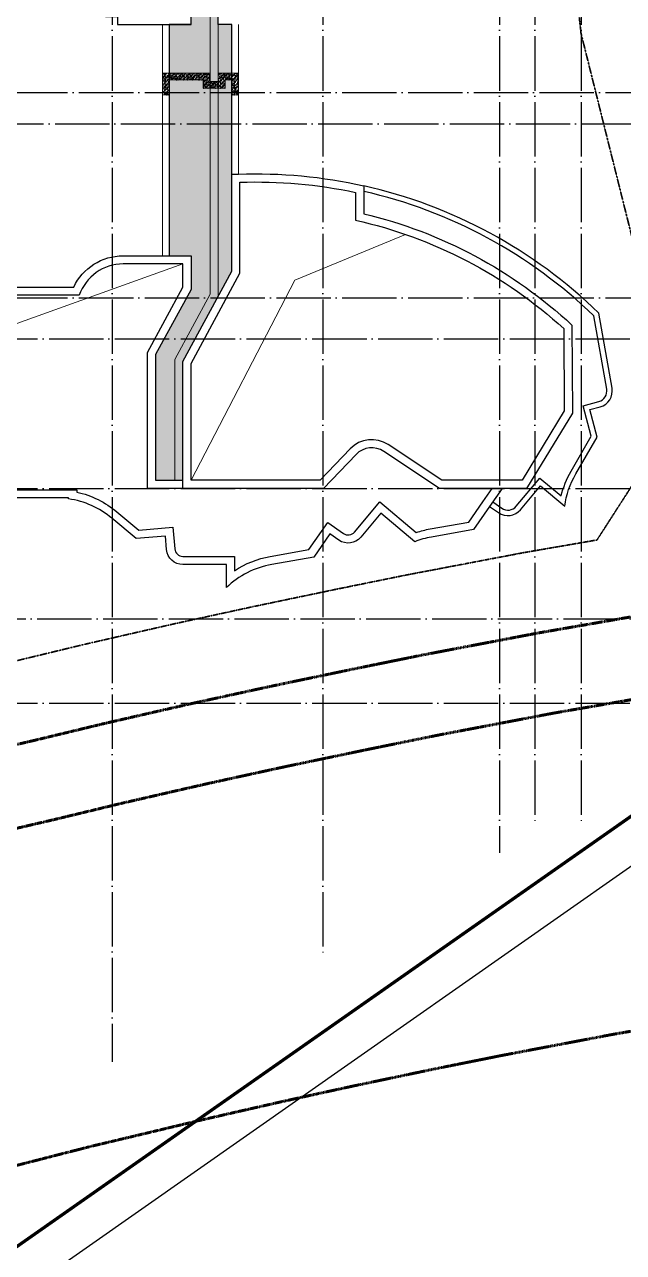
# Model space of a CAD drawing. Header units: millimetres. Extents: x 1089227 to 13101469, y 618865 to 10240562.
# Drawn here: x 3879703 to 3901729, y 4847674 to 4892812 of the extents above; entities that cross this region are included whole.
import ezdxf
from ezdxf.enums import TextEntityAlignment as Align

# ---------------------------------------------------------------- set-up
doc = ezdxf.new("R2010")
doc.units = ezdxf.units.MM
doc.header["$LTSCALE"] = 1000
for name, pattern in [('A09-G-CTRL-用地红线+建筑退线_设计区$0$A02-G-MAIN-用地红线+退线_设计区$0$Redline1', [20, 10, -2, 2, -2, 2, -2]), ('A09-G-CTRL-用地红线+建筑退线_设计区$0$Controlline1', [12.8, 8, -1.6, 1.6, -1.6]), ('DOTE', [2.42, 2, -0.2, 0.02, -0.2]), ('HIDDEN', [0.375, 0.25, -0.125])]:
    doc.linetypes.add(name, pattern=pattern)
doc.layers.get('0').update_dxf_attribs({"linetype": 'CONTINUOUS'})
for name, color, linetype in [('.', 3, 'CONTINUOUS'), ('DOTE', 1, 'DOTE'), ('HATCH', 254, 'CONTINUOUS'), ('TK', 4, 'CONTINUOUS'), ('TK-TEXT', 7, 'CONTINUOUS'), ('VHBoundary', 4, 'CONTINUOUS'), ('WALL-POOL', 31, 'CONTINUOUS'), ('降板范围', 7, 'CONTINUOUS')]:
    doc.layers.add(name, color=color, linetype=linetype)
for name, color, linetype, lineweight in [('A09-G-CTRL-用地红线+建筑退线_设计区$0$Z-REDL(用地红线)', 10, 'CONTINUOUS', 60), ('A09-G-CTRL-用地红线+建筑退线_设计区$0$Z-REDL-CTRL(建筑控制线)', 40, 'CONTINUOUS', 35), ('jm', 3, 'CONTINUOUS', 0), ('S-BEAM-DASH', 4, 'HIDDEN', 0), ('S-HOLE', 11, 'CONTINUOUS', 0)]:
    doc.layers.add(name, color=color, linetype=linetype, lineweight=lineweight)
doc.styles.add('SADITK-SX', font='simfang.ttf', dxfattribs={"width": 0.7})

# ---------------------------------------------------------------- blocks, each defined once
blk = doc.blocks.new('0323最综用地红线')
at = {"layer": 'A09-G-CTRL-用地红线+建筑退线_设计区$0$Z-REDL(用地红线)', "color": 1, "linetype": 'A09-G-CTRL-用地红线+建筑退线_设计区$0$A02-G-MAIN-用地红线+退线_设计区$0$Redline1', "ltscale": 0.0005}
for points in [[(8335781, 3582877), (8330535, 3581969), (8326294, 3581161), (8323721, 3580638), (8320774, 3580023), (8319205, 3579682), (8317886, 3579393), (8316870, 3579162), (8314673, 3578658), (8312173, 3578055), (8310674, 3577708)], [(8333971, 3585609), (8329999, 3584921), (8325714, 3584105), (8323115, 3583577), (8320150, 3582957), (8318566, 3582613), (8317232, 3582321), (8316203, 3582087), (8313986, 3581579), (8311482, 3580975), (8309963, 3580622)], [(8298178, 3561827), (8300123, 3562405), (8302181, 3563002), (8304530, 3563665), (8306822, 3564295), (8308539, 3564756), (8310252, 3565203), (8313546, 3566047), (8314955, 3566381), (8317417, 3566971), (8318815, 3567293), (8320507, 3567677), (8321804, 3567964), (8323275, 3568283), (8326081, 3568872), (8328598, 3569378), (8332685, 3570154), (8338175, 3571110)]]:
    blk.add_lwpolyline(points, dxfattribs=at)
at = {"layer": 'A09-G-CTRL-用地红线+建筑退线_设计区$0$Z-REDL-CTRL(建筑控制线)', "linetype": 'A09-G-CTRL-用地红线+建筑退线_设计区$0$Controlline1', "ltscale": 0.0005, "flags": 128}
blk.add_lwpolyline([(8299567, 3686108), (8326626, 3675265), (8336400, 3687495), (8338983, 3690878), (8341712, 3688883), (8341724, 3688834), (8348492, 3681996), (8336495, 3657264), (8335815, 3655857), (8334921, 3653765), (8334408, 3652495), (8333554, 3650188), (8332762, 3647815), (8332296, 3646270), (8331866, 3644682), (8331460, 3643007), (8331063, 3641145), (8330737, 3639422), (8330293, 3636480), (8330017, 3634043), (8329761, 3630317), (8329732, 3627942), (8329763, 3625708), (8329928, 3622644), (8330113, 3620704), (8330325, 3618642), (8330653, 3615645), (8331572, 3606971), (8333151, 3600656), (8334420, 3595620), (8335099, 3592902), (8332162, 3588340), (8329462, 3587873), (8325135, 3587049), (8322510, 3586515), (8319525, 3585891), (8317926, 3585544), (8316578, 3585249), (8315535, 3585011), (8313300, 3584499), (8310791, 3583894), (8309251, 3583537), (8305740, 3582637), (8303918, 3582156), (8302104, 3581668), (8299703, 3581012), (8297227, 3580315), (8295056, 3579682), (8292998, 3579074), (8290643, 3578358), (8288572, 3577710), (8287591, 3577398), (8286161, 3576940), (8284503, 3576401), (8282624, 3575767), (8281086, 3575247), (8278146, 3574222), (8273894, 3572680), (8272471, 3572149), (8271089, 3571640), (8267888, 3570407), (8264331, 3569000), (8260702, 3567515), (8258549, 3566609), (8254947, 3565066), (8252185, 3563832), (8250834, 3563232), (8249176, 3562470), (8247994, 3561930), (8245505, 3560754), (8242980, 3559544), (8239801, 3558013), (8237959, 3557076), (8235838, 3555996), (8233384, 3554698), (8228450, 3552051), (8226178, 3550787), (8222141, 3548504), (8215629, 3544667), (8213710, 3543497), (8193657, 3531175), (8180322, 3522990), (8166408, 3514440), (8156991, 3508658), (8151138, 3505062), (8142685, 3507267), (8121171, 3545747), (8120724, 3546549), (8120233, 3547383), (8119272, 3548967), (8118108, 3550752), (8117067, 3552244), (8115806, 3553970), (8115672, 3554140), (8146431, 3575790), (8162146, 3587599), (8162295, 3588125), (8199863, 3615253), (8204215, 3618404), (8231584, 3638167), (8260590, 3655826), (8295376, 3680010)], close=True, dxfattribs=at)
blk = doc.blocks.new('template_31-施工图_A0_A0_1.0000_3fa9c08c64a9101061c9a26412af947e', base_point=(-1189, 0))
at = {"layer": 'TK'}
blk.add_lwpolyline([(-1189, 841), (1189, 841), (1189, 0), (-1189, 0)], close=True, dxfattribs=at)
at = {"layer": 'TK', "const_width": 0.8}
blk.add_lwpolyline([(-1164, 831), (-1164, 10), (1179, 10), (1179, 831)], close=True, dxfattribs=at)
at = {"layer": 'VHBoundary'}
blk.add_lwpolyline([(-1189, 841), (1189, 841), (1189, 0), (-1189, 0)], close=True, dxfattribs=at)
at = {"layer": 'TK-TEXT', "style": 'SADITK-SX', "width": 0.7}
for tag, p in [('市政会签', (-1176, 381.5)), ('园林会签', (-1176, 343.5)), ('幕墙会签', (-1176, 305.5)), ('装饰会签', (-1176, 267.5)), ('燃气会签', (-1176, 229.5)), ('暖通会签', (-1176, 191.5)), ('电气会签', (-1176, 153.5)), ('给排水会签', (-1176, 115.5)), ('结构会签', (-1176, 77.5)), ('建筑会签', (-1176, 39.5))]:
    blk.add_attdef(tag, text='', height=4, rotation=90, dxfattribs=at).set_placement(p, align=Align.MIDDLE_CENTER)
for tag, height, p in [('专业审定', 4, (1134.75, 268)), ('专业审核', 4, (1134.75, 248)), ('项目负责1', 4, (1134.75, 238)), ('项目负责2', 4, (1134.75, 228)), ('专业负责1', 4, (1134.75, 218)), ('专业负责2', 4, (1134.75, 208)), ('专业校对', 4, (1134.75, 198)), ('专业设计', 4, (1134.75, 188)), ('方案设计', 4, (1134.75, 178)), ('专业制图', 4, (1134.75, 168)), ('建设单位_001', 4, (1148.5, 140)), ('建设地点_001', 4, (1148.5, 124)), ('工程名称_001', 4, (1148.5, 106)), ('子项名称_001', 4, (1148.5, 86)), ('图纸名称_001', 4, (1148.5, 66)), ('版次', 4, (1129.5, 53)), ('日期', 4, (1165, 53)), ('图别', 4, (1129.5, 43)), ('图号', 4, (1165, 43)), ('合同号', 4, (1136, 30)), ('阶段编号1', 2, (1132.25, 13.75)), ('子项编号1', 2, (1144.75, 13.75)), ('项目编号1', 2, (1114.06, 13.58))]:
    blk.add_attdef(tag, text='', height=height, dxfattribs=at).set_placement(p, align=Align.MIDDLE_CENTER)
blk = doc.blocks.new('裙房轴网260428')
at = {"layer": 'DOTE', "color": 16, "linetype": 'DOTE'}
for p, q in [((-21250, 137349.7), (-21250, 29473.4)), ((-13500, 137349.7), (-13500, 33397.2)), ((-7000, 137349.7), (-7000, 37155.2)), ((-5701, 137349.7), (-5701, 38193.2)), ((-4000, 137349.7), (-4000, 38193.2)), ((-56350, 65100), (-1866, 65100)), ((-120150, 63950), (-1866, 63950)), ((-56350, 57550), (-1866, 57550)), ((-110690, 56050), (-1866, 56050)), ((-110690, 50550), (-1866, 50550)), ((-28846.7, 45750), (-1866, 45750)), ((-110690, 42650), (-1866, 42650))]:
    blk.add_line(p, q, dxfattribs=at)
blk = doc.blocks.new('04地块地下轴网260428')
blk.add_blockref('裙房轴网260428', (0, 0))
blk = doc.blocks.new('2FJGBZ')
at = {"layer": '.'}
h = blk.add_hatch(dxfattribs=at)
h.set_pattern_fill('CROSS', color=256, scale=50, style=0)
h.set_pattern_definition([(0, (-7272583.12, -5076572.44), (317.5, 317.5), [158.75, -476.25]), (90, (-7272503.75, -5076651.8), (-317.5, 317.5), [158.75, -476.25])])
h.paths.add_polyline_path([(162513, 147557), (162513, 145743), (166463, 145743), (166463, 120293), (165663, 120293), (165663, 111793), (166463, 111793), (166463, 110560), (165163, 108160), (165163, 103543), (166163, 103543), (166163, 107907), (167963, 111230), (167963, 120293), (167463, 120293), (167463, 145743), (177913, 145743), (177913, 148405), (178164, 148405), (178164, 148905), (177464, 148905), (177218, 148904), (176230, 148904), (176230, 147557)])
at = {"layer": 'HATCH'}
h = blk.add_hatch(dxfattribs=at)
h.set_pattern_fill('ARMORED', color=9, scale=20, style=0)
h.set_pattern_definition([(50, (-7272583.12, -5076572.44), (143.4520365, -12.550427), [15, -165]), (355, (-7272583.12, -5076572.44), (-27.7502667, 150.4384267), [12, -132]), (100.4514, (-7272571.17, -5076573.48), (115.7018763, 137.8879084), [12.748038, -140.2284224]), (46.1842, (-7272583.12, -5076532.44), (213.4482097, -33.103803), [22.5, -247.5]), (96.6356, (-7272565.33, -5076535.2), (186.932541, 194.823574), [19.1220576, -210.3426]), (351.1842, (-7272583.12, -5076532.44), (186.932389, 194.82372), [18, -198]), (21, (-7272563.12, -5076542.44), (119.3814104, -80.5237781), [15, -165]), (326, (-7272563.12, -5076542.44), (48.6630664, 145.030009), [12, -132]), (71.4514, (-7272553.17, -5076549.15), (168.0445257, 64.5060993), [12.748038, -140.2284224]), (37.5, (-7272583.12, -5076572.44), (2.43197106, 66.57877077), [0, -130.4, 0, -134, 0, -132.5]), (7.5, (-7272583.12, -5076572.44), (52.6139075, 78.8823424), [0, -76.4, 0, -127.4, 0, -50.5]), (327.5, (-7272627.72, -5076572.44), (106.76448723, -4.51097435), [0, -50, 0, -156, 0, -207]), (317.5, (-7272647.72, -5076572.44), (116.6372339, 20.0209965), [0, -65, 0, -103.6, 0, -147]), (45, (-7272583.12, -5076572.44), (-70.7106781, 70.7106781), [])])
h.paths.add_polyline_path([(167963, 117706), (167963, 118256), (167713, 118256), (167713, 117956), (166913, 117956), (166913, 118256), (165663, 118256), (165663, 117706), (165413, 117706), (165413, 118506), (167163, 118506), (167163, 118206), (167463, 118206), (167463, 118506), (168213, 118506), (168213, 117706)])
at = {"layer": 'jm'}
blk.add_lwpolyline([(167963, 117706), (167963, 118256), (167713, 118256), (167713, 117956), (166913, 117956), (166913, 118256), (165663, 118256), (165663, 117706), (165413, 117706), (165413, 118506), (167163, 118506), (167163, 118206), (167463, 118206), (167463, 118506), (168213, 118506), (168213, 117706), (167963, 117706)], dxfattribs=at)
at = {"layer": 'S-BEAM-DASH', "linetype": 'Continuous'}
for p, q in [((165413, 120293), (165413, 111793)), ((167463, 120293), (167463, 110307)), ((168213, 114796), (168213, 120293))]:
    blk.add_line(p, q, dxfattribs=at)
at = {"layer": 'S-BEAM-DASH'}
for p, q in [((165663, 120293), (165663, 111793)), ((167963, 114796), (167963, 120293))]:
    blk.add_line(p, q, dxfattribs=at)
at = {"layer": 'S-BEAM-DASH', "linetype": 'Continuous'}
blk.add_lwpolyline([(167163, 145743), (167163, 110383), (165863, 107983), (165863, 103543)], dxfattribs=at)
at = {"layer": 'S-HOLE'}
for points in [[(166463, 103543), (170284, 110903), (174357, 112577)], [(156763, 103193), (158471, 108743), (166163, 111493)]]:
    blk.add_lwpolyline(points, dxfattribs=at)
at = {"layer": 'WALL-POOL'}
for points in [[(166463, 120293), (166463, 145743), (162513, 145743), (162513, 121393, 0.414214), (163313, 120593), (163763, 120593), (163763, 120293), (166463, 120293)], [(168213, 114796, -0.064074), (172813, 114366), (172813, 113340, -0.129041), (180470, 109248), (180488, 106013), (178806, 103243), (175602, 103243), (173552, 104602, 0.362791), (172532, 104488), (171340, 103243), (166163, 103243), (166163, 107907), (167963, 111230), (167963, 114796), (168213, 114796)], [(177446, 102581), (177774, 102351, 0.388879), (178578, 102457), (179317, 103338), (180209, 102589, -0.098716), (180611, 103774), (181395, 105131), (181125, 106137), (181512, 106241, 0.388879), (181947, 106925), (181460, 109687, 0.138404), (172813, 114366, 0.71331)], [(177561, 102744), (177889, 102515, 0.388879), (178424, 102586), (179292, 103620), (180075, 102963, -0.072507), (180438, 103874), (181180, 105160), (180880, 106279), (181460, 106434, 0.388879), (181750, 106890), (181274, 109588, 0.136847), (172813, 114161, 0.136847)], [(166163, 103243), (164863, 103243), (164863, 108236), (166163, 110636), (166163, 111493), (163963, 111493, 0.320697), (162354, 110343), (156713, 110343), (156713, 110294), (156413, 110294), (156413, 110643), (162153, 110643, -0.29076), (163963, 111793), (166463, 111793), (166463, 110560), (165163, 108160), (165163, 103543), (166163, 103543)], [(156713, 103193), (162263, 103193), (162263, 103107, -0.119517), (163741, 102375), (164540, 101704), (165795, 101814), (165864, 101017, 0.388879), (166163, 100743), (168063, 100743), (168063, 100217, -0.10224), (169380, 100740), (170801, 100991), (171499, 101987), (172072, 101586, 0.388879), (172474, 101639), (173406, 102750), (174749, 101623, -0.037212), (175253, 101751), (176674, 102001), (177201, 102753), (177544, 103243), (177910, 103243), (177446, 102581), (176849, 101728), (175306, 101455, 0.05017), (174689, 101282), (173443, 102327), (172704, 101446, -0.388879), (171900, 101340), (171573, 101569), (170976, 100717), (169432, 100445, 0.14959), (167763, 99594), (167763, 100443), (166163, 100443, -0.388879), (165565, 100991), (165522, 101489), (164442, 101395), (163548, 102145, 0.138418), (161963, 102858), (161963, 102893), (156713, 102893)]]:
    blk.add_lwpolyline(points, format="xyb", dxfattribs=at)
blk.add_lwpolyline([(168263, 114497, -0.060136), (172513, 114125), (172513, 113101, -0.13066), (180171, 109115), (180187, 106097), (178637, 103543), (175692, 103543), (173718, 104852, 0.362791), (172316, 104696), (171212, 103543), (166463, 103543), (166463, 107831), (168263, 111154)], format="xyb", close=True, dxfattribs=at)
at = {"layer": '降板范围'}
blk.add_lwpolyline([(166463, 120293), (165663, 120293), (165663, 111793), (166463, 111793), (166463, 110560), (165163, 108160), (165163, 103543), (166163, 103543), (166163, 107907), (167963, 111230), (167963, 120293), (167463, 120293), (167463, 145743)], dxfattribs=at)

msp = doc.modelspace()

# ---------------------------------------------------------------- block references
for name, p in [('2FJGBZ', (3719362.209, 4772518.421)), ('0323最综用地红线', (-4431405.957, 1285525.343)), ('04地块地下轴网260428', (3904175.334, 4825211.796))]:
    msp.add_blockref(name, p)
at = {"xscale": 150, "yscale": 150, "zscale": 150, "rotation": 35.00532206532363}
msp.add_blockref('template_31-施工图_A0_A0_1.0000_3fa9c08c64a9101061c9a26412af947e', (3701586.318, 4721512.406), dxfattribs=at)

doc.saveas('drawing.dxf')
